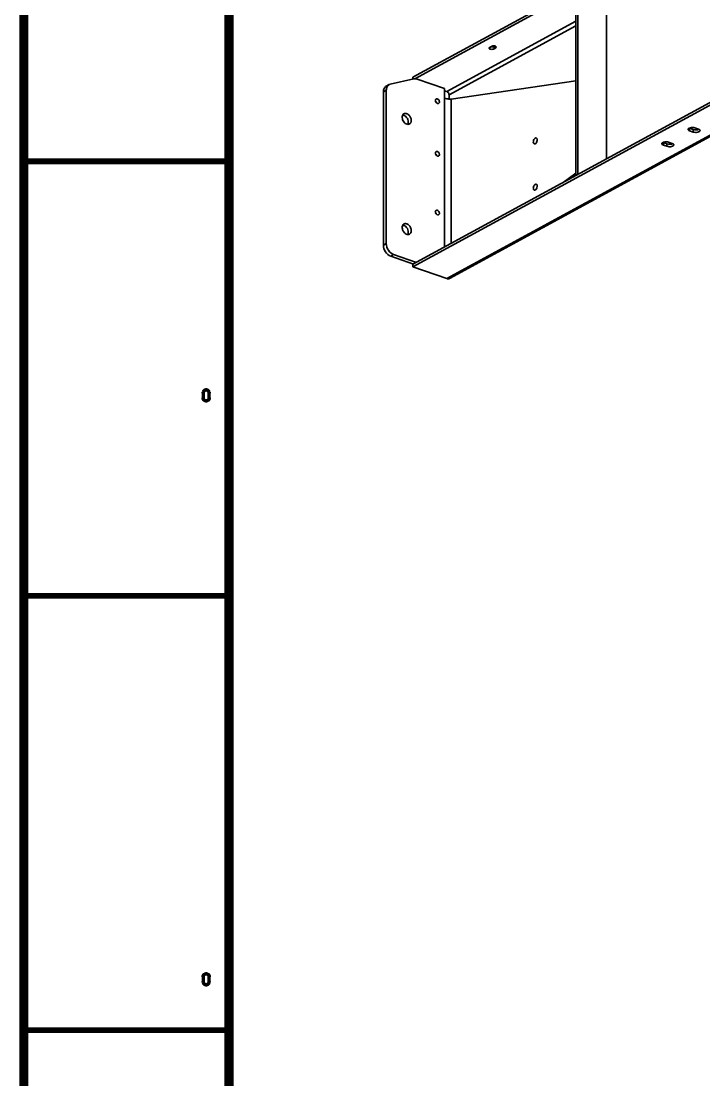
# Model space of a CAD drawing. Header units: millimetres. Extents: x 0 to 594, y 0 to 420.
# Drawn here: x 134.6 to 207.7, y 201.5 to 314.8 of the extents above; entities that cross this region are included whole.
import ezdxf

# ---------------------------------------------------------------- set-up
doc = ezdxf.new("R2010")
doc.units = ezdxf.units.MM

msp = doc.modelspace()

# ---------------------------------------------------------------- linework, layer by layer
at = {"color": 1, "lineweight": 70}
for p, q in [((134.58, 299.75), (134.58, 405)), ((134.88, 405), (134.88, 299.75)), ((156.83, 405), (156.83, 299.75)), ((157.13, 405), (157.13, 299.75)), ((135.18, 299.95), (135.18, 346.15)), ((156.53, 299.95), (156.53, 346.15)), ((134.58, 125.25), (134.58, 299.75)), ((134.88, 299.75), (134.58, 299.75)), ((134.88, 299.75), (134.58, 299.75)), ((134.88, 299.75), (134.88, 299.75)), ((134.88, 299.75), (134.88, 299.75)), ((134.88, 299.75), (134.88, 299.75)), ((134.88, 299.75), (134.88, 299.75)), ((134.88, 299.75), (134.88, 299.75)), ((134.88, 299.75), (134.88, 299.75)), ((134.88, 299.75), (134.89, 299.75)), ((134.88, 299.75), (134.88, 125.25)), ((134.89, 299.75), (134.88, 299.75)), ((134.88, 299.75), (134.88, 299.75)), ((134.88, 299.75), (134.88, 299.75)), ((134.88, 299.75), (134.88, 299.75)), ((134.88, 299.75), (134.88, 299.75)), ((134.88, 299.75), (134.88, 299.75)), ((134.88, 299.75), (134.88, 299.75)), ((134.89, 299.75), (134.89, 299.75)), ((134.89, 299.75), (134.9, 299.75)), ((134.9, 299.75), (134.89, 299.75)), ((134.89, 299.75), (134.89, 299.75)), ((134.9, 299.75), (134.9, 299.75)), ((134.9, 299.75), (134.91, 299.75)), ((134.91, 299.75), (134.9, 299.75)), ((134.9, 299.75), (134.9, 299.75)), ((134.91, 299.75), (134.91, 299.75)), ((134.91, 299.75), (134.92, 299.75)), ((134.92, 299.75), (134.91, 299.75)), ((134.91, 299.75), (134.91, 299.75)), ((134.92, 299.75), (134.93, 299.75)), ((134.93, 299.75), (134.92, 299.75)), ((134.93, 299.95), (156.78, 299.95)), ((134.93, 299.65), (134.93, 299.95)), ((156.78, 299.65), (134.93, 299.65)), ((135.18, 253.45), (135.18, 299.65)), ((156.53, 253.45), (156.53, 299.65)), ((156.78, 299.65), (156.78, 299.95)), ((156.78, 299.75), (156.78, 299.75)), ((156.78, 299.75), (156.79, 299.75)), ((156.79, 299.75), (156.78, 299.75)), ((156.78, 299.75), (156.78, 299.75)), ((156.79, 299.75), (156.79, 299.75)), ((156.79, 299.75), (156.8, 299.75)), ((156.8, 299.75), (156.79, 299.75)), ((156.79, 299.75), (156.79, 299.75)), ((156.8, 299.75), (156.8, 299.75)), ((156.8, 299.75), (156.81, 299.75)), ((156.81, 299.75), (156.8, 299.75)), ((156.8, 299.75), (156.8, 299.75)), ((156.81, 299.75), (156.81, 299.75)), ((156.81, 299.75), (156.82, 299.75)), ((156.82, 299.75), (156.81, 299.75)), ((156.81, 299.75), (156.81, 299.75)), ((156.82, 299.75), (156.82, 299.75)), ((156.82, 299.75), (156.82, 299.75)), ((156.82, 299.75), (156.82, 299.75)), ((156.82, 299.75), (156.82, 299.75)), ((156.82, 299.75), (156.82, 299.75)), ((156.82, 299.75), (156.83, 299.75)), ((156.83, 299.75), (156.82, 299.75)), ((156.82, 299.75), (156.82, 299.75)), ((156.82, 299.75), (156.82, 299.75)), ((156.82, 299.75), (156.82, 299.75)), ((156.82, 299.75), (156.82, 299.75)), ((156.82, 299.75), (156.82, 299.75)), ((156.83, 299.75), (157.13, 299.75)), ((156.83, 299.75), (156.83, 125.25)), ((157.13, 299.75), (156.83, 299.75)), ((157.13, 299.75), (157.13, 125.25)), ((154.05, 275.09), (154.04, 275)), ((154.04, 275), (154.05, 275.09)), ((154.04, 275), (154.04, 274.5)), ((154.04, 274.5), (154.05, 274.41)), ((154.05, 274.41), (154.04, 274.5)), ((154.09, 275.18), (154.05, 275.09)), ((154.05, 275.09), (154.09, 275.18)), ((154.05, 274.41), (154.09, 274.32)), ((154.09, 274.32), (154.05, 274.41)), ((154.16, 275.25), (154.09, 275.18)), ((154.09, 275.18), (154.16, 275.25)), ((154.09, 274.32), (154.16, 274.25)), ((154.16, 274.25), (154.09, 274.32)), ((154.24, 275.3), (154.16, 275.25)), ((154.16, 275.25), (154.24, 275.3)), ((154.16, 274.25), (154.24, 274.2)), ((154.24, 274.2), (154.16, 274.25)), ((154.33, 275.33), (154.24, 275.3)), ((154.24, 275.3), (154.33, 275.33)), ((154.42, 275.33), (154.33, 275.33)), ((154.33, 275.33), (154.42, 275.33)), ((154.51, 275.3), (154.42, 275.33)), ((154.42, 275.33), (154.51, 275.3)), ((154.59, 275.25), (154.51, 275.3)), ((154.51, 275.3), (154.59, 275.25)), ((154.51, 274.2), (154.59, 274.25)), ((154.59, 274.25), (154.51, 274.2)), ((154.66, 275.18), (154.59, 275.25)), ((154.59, 275.25), (154.66, 275.18)), ((154.59, 274.25), (154.66, 274.32)), ((154.66, 274.32), (154.59, 274.25)), ((154.7, 275.09), (154.66, 275.18)), ((154.66, 275.18), (154.7, 275.09)), ((154.66, 274.32), (154.7, 274.41)), ((154.7, 274.41), (154.66, 274.32)), ((154.71, 275), (154.7, 275.09)), ((154.7, 275.09), (154.71, 275)), ((154.7, 274.41), (154.71, 274.5)), ((154.71, 274.5), (154.7, 274.41)), ((154.71, 274.5), (154.71, 275)), ((154.24, 274.2), (154.33, 274.17)), ((154.33, 274.17), (154.24, 274.2)), ((154.33, 274.17), (154.42, 274.17)), ((154.42, 274.17), (154.33, 274.17)), ((154.42, 274.17), (154.51, 274.2)), ((154.51, 274.2), (154.42, 274.17)), ((134.93, 253.45), (156.78, 253.45)), ((134.93, 253.15), (134.93, 253.45)), ((156.78, 253.15), (134.93, 253.15)), ((135.18, 206.95), (135.18, 253.15)), ((156.53, 206.95), (156.53, 253.15)), ((156.78, 253.15), (156.78, 253.45)), ((154.05, 212.59), (154.04, 212.5)), ((154.04, 212.5), (154.05, 212.59)), ((154.04, 212.5), (154.04, 212)), ((154.04, 212), (154.05, 211.91)), ((154.05, 211.91), (154.04, 212)), ((154.09, 212.68), (154.05, 212.59)), ((154.05, 212.59), (154.09, 212.68)), ((154.05, 211.91), (154.09, 211.82)), ((154.09, 211.82), (154.05, 211.91)), ((154.16, 212.75), (154.09, 212.68)), ((154.09, 212.68), (154.16, 212.75)), ((154.24, 212.8), (154.16, 212.75)), ((154.16, 212.75), (154.24, 212.8)), ((154.33, 212.83), (154.24, 212.8)), ((154.24, 212.8), (154.33, 212.83)), ((154.42, 212.83), (154.33, 212.83)), ((154.33, 212.83), (154.42, 212.83)), ((154.51, 212.8), (154.42, 212.83)), ((154.42, 212.83), (154.51, 212.8)), ((154.59, 212.75), (154.51, 212.8)), ((154.51, 212.8), (154.59, 212.75)), ((154.66, 212.68), (154.59, 212.75)), ((154.59, 212.75), (154.66, 212.68)), ((154.7, 212.59), (154.66, 212.68)), ((154.66, 212.68), (154.7, 212.59)), ((154.66, 211.82), (154.7, 211.91)), ((154.7, 211.91), (154.66, 211.82)), ((154.71, 212.5), (154.7, 212.59)), ((154.7, 212.59), (154.71, 212.5)), ((154.7, 211.91), (154.71, 212)), ((154.71, 212), (154.7, 211.91)), ((154.71, 212), (154.71, 212.5)), ((154.09, 211.82), (154.16, 211.75)), ((154.16, 211.75), (154.09, 211.82)), ((154.16, 211.75), (154.24, 211.7)), ((154.24, 211.7), (154.16, 211.75)), ((154.24, 211.7), (154.33, 211.67)), ((154.33, 211.67), (154.24, 211.7)), ((154.33, 211.67), (154.42, 211.67)), ((154.42, 211.67), (154.33, 211.67)), ((154.42, 211.67), (154.51, 211.7)), ((154.51, 211.7), (154.42, 211.67)), ((154.51, 211.7), (154.59, 211.75)), ((154.59, 211.75), (154.51, 211.7)), ((154.59, 211.75), (154.66, 211.82)), ((154.66, 211.82), (154.59, 211.75)), ((134.93, 206.95), (156.78, 206.95)), ((134.93, 206.65), (134.93, 206.95)), ((156.78, 206.65), (134.93, 206.65)), ((135.18, 160.45), (135.18, 206.65)), ((156.53, 160.45), (156.53, 206.65)), ((156.78, 206.65), (156.78, 206.95))]:
    msp.add_line(p, q, dxfattribs=at)
at = {"color": 1, "lineweight": 35}
for p, q in [((176.51, 308.81), (242.26, 344.62)), ((242.26, 344.35), (176.72, 308.65)), ((176.51, 288.78), (242.26, 324.59)), ((176.51, 288.51), (242.26, 324.32)), ((245.89, 323.06), (180.14, 287.25)), ((180.43, 287.26), (246.18, 323.07)), ((193.96, 298.29), (193.96, 317.34)), ((194.15, 317.44), (194.15, 298.39)), ((197.24, 300.07), (197.24, 315.91)), ((180.14, 307.27), (193.96, 314.8)), ((180.38, 306.92), (193.96, 314.32)), ((184.69, 311.97), (184.67, 311.92)), ((184.67, 311.92), (184.68, 311.88)), ((184.68, 311.88), (184.72, 311.85)), ((184.74, 312), (184.69, 311.97)), ((184.72, 311.85), (184.79, 311.82)), ((184.92, 312.11), (184.74, 312)), ((184.79, 311.82), (184.87, 311.8)), ((184.95, 312.06), (184.86, 312.07)), ((184.87, 311.8), (184.96, 311.79)), ((184.99, 312.13), (184.92, 312.11)), ((185.05, 312.07), (184.95, 312.06)), ((184.96, 311.79), (185.05, 311.8)), ((185.07, 312.15), (184.99, 312.13)), ((185.13, 312.08), (185.05, 312.07)), ((185.05, 311.8), (185.14, 311.81)), ((185.17, 312.16), (185.07, 312.15)), ((185.2, 312.11), (185.13, 312.08)), ((185.14, 311.81), (185.2, 311.84)), ((185.26, 312.15), (185.17, 312.16)), ((185.27, 312.15), (185.2, 312.11)), ((185.2, 311.84), (185.2, 312.11)), ((185.2, 311.84), (185.39, 311.94)), ((185.34, 312.13), (185.26, 312.15)), ((185.4, 312.1), (185.34, 312.13)), ((185.39, 311.94), (185.39, 312.11)), ((185.39, 311.94), (185.44, 311.98)), ((185.44, 312.06), (185.4, 312.1)), ((185.46, 312.03), (185.44, 312.06)), ((185.44, 311.98), (185.46, 312.03)), ((174.09, 308.06), (176.62, 308.64)), ((176.51, 308.81), (176.51, 308.61)), ((176.62, 308.64), (176.7, 308.65)), ((176.7, 308.65), (176.79, 308.65)), ((176.79, 308.65), (176.88, 308.64)), ((176.88, 308.64), (176.97, 308.61)), ((176.97, 308.61), (179.91, 307.59)), ((193.96, 308.41), (180.61, 306.47)), ((173.35, 307.24), (173.66, 307.41)), ((173.36, 307.34), (173.35, 307.24)), ((173.35, 307.24), (173.35, 290.83)), ((173.37, 307.43), (173.36, 307.34)), ((173.4, 307.52), (173.37, 307.43)), ((173.43, 307.61), (173.4, 307.52)), ((173.47, 307.68), (173.43, 307.61)), ((173.53, 307.75), (173.47, 307.68)), ((173.59, 307.8), (173.53, 307.75)), ((173.65, 307.84), (173.59, 307.8)), ((173.96, 308.01), (173.65, 307.84)), ((173.72, 307.87), (173.65, 307.84)), ((173.66, 307.41), (173.67, 307.51)), ((173.66, 291), (173.66, 307.41)), ((173.67, 307.51), (173.68, 307.6)), ((173.68, 307.6), (173.71, 307.69)), ((173.71, 307.69), (173.74, 307.78)), ((173.78, 307.89), (173.72, 307.87)), ((173.74, 307.78), (173.79, 307.85)), ((173.79, 307.85), (173.84, 307.92)), ((173.84, 307.92), (173.9, 307.97)), ((173.9, 307.97), (173.96, 308.01)), ((173.96, 308.01), (174.03, 308.04)), ((174.03, 308.04), (174.09, 308.06)), ((179.91, 306.56), (179.91, 307.59)), ((179.91, 307.35), (180.14, 307.27)), ((180.14, 307.27), (180.19, 307.25)), ((180.19, 307.25), (180.23, 307.22)), ((180.23, 307.22), (180.27, 307.18)), ((180.27, 307.18), (180.31, 307.13)), ((180.31, 307.13), (180.34, 307.08)), ((180.34, 307.08), (180.36, 307.03)), ((178.91, 306.3), (178.92, 306.34)), ((178.92, 306.25), (178.91, 306.3)), ((178.92, 306.39), (178.94, 306.43)), ((178.92, 306.34), (178.92, 306.39)), ((178.96, 306.15), (178.92, 306.25)), ((178.99, 306.16), (178.92, 306.25)), ((178.94, 306.43), (178.97, 306.46)), ((179.02, 306.06), (178.96, 306.15)), ((178.97, 306.46), (179, 306.48)), ((179.02, 306.06), (178.99, 306.16)), ((179, 306.48), (179.05, 306.5)), ((179.06, 306.03), (179.02, 306.06)), ((179.05, 306.5), (179.11, 306.49)), ((179.1, 306), (179.06, 306.03)), ((179.14, 305.99), (179.1, 306)), ((179.11, 306.49), (179.17, 306.47)), ((179.19, 305.98), (179.14, 305.99)), ((179.17, 306.47), (179.22, 306.43)), ((179.22, 305.98), (179.19, 305.98)), ((179.22, 306.43), (179.27, 306.37)), ((179.26, 306), (179.22, 305.98)), ((179.29, 306.02), (179.26, 306)), ((179.27, 306.37), (179.31, 306.31)), ((179.32, 306.06), (179.29, 306.02)), ((179.31, 306.31), (179.33, 306.24)), ((179.34, 306.11), (179.32, 306.06)), ((179.33, 306.24), (179.34, 306.16)), ((179.34, 306.16), (179.34, 306.11)), ((179.95, 306.55), (179.91, 306.56)), ((179.91, 290.63), (179.91, 306.56)), ((180, 306.53), (179.95, 306.55)), ((180.06, 306.52), (180, 306.53)), ((180.11, 306.51), (180.06, 306.52)), ((180.16, 306.5), (180.11, 306.51)), ((180.22, 306.49), (180.16, 306.5)), ((180.28, 306.48), (180.22, 306.49)), ((180.33, 306.47), (180.28, 306.48)), ((180.39, 306.47), (180.33, 306.47)), ((180.36, 307.03), (180.37, 306.97)), ((180.37, 306.97), (180.38, 306.92)), ((180.38, 306.92), (180.38, 306.47)), ((180.44, 306.47), (180.39, 306.47)), ((180.49, 306.46), (180.44, 306.47)), ((180.53, 306.46), (180.49, 306.46)), ((180.57, 306.47), (180.53, 306.46)), ((180.61, 306.47), (180.57, 306.47)), ((180.61, 306.47), (180.61, 291.01)), ((175.42, 304.77), (175.48, 304.84)), ((175.48, 304.84), (175.55, 304.89)), ((175.55, 304.89), (175.61, 304.92)), ((175.61, 304.92), (175.67, 304.93)), ((175.67, 304.93), (175.73, 304.93)), ((175.73, 304.93), (175.8, 304.92)), ((175.8, 304.92), (175.87, 304.9)), ((175.87, 304.9), (175.93, 304.87)), ((175.93, 304.87), (176, 304.83)), ((176, 304.83), (176.06, 304.78)), ((175.36, 304.58), (175.39, 304.68)), ((175.36, 304.48), (175.36, 304.58)), ((175.38, 304.36), (175.36, 304.48)), ((175.41, 304.25), (175.38, 304.36)), ((175.39, 304.68), (175.42, 304.77)), ((175.46, 304.13), (175.41, 304.25)), ((175.53, 304.74), (175.42, 304.76)), ((175.53, 304.03), (175.46, 304.13)), ((175.64, 304.69), (175.53, 304.74)), ((175.61, 303.94), (175.53, 304.03)), ((175.69, 303.87), (175.61, 303.94)), ((175.74, 304.61), (175.64, 304.69)), ((175.79, 303.81), (175.69, 303.87)), ((175.84, 304.51), (175.74, 304.61)), ((175.88, 303.77), (175.79, 303.81)), ((175.92, 304.4), (175.84, 304.51)), ((175.98, 303.76), (175.88, 303.77)), ((175.98, 304.27), (175.92, 304.4)), ((175.97, 303.76), (175.99, 303.81)), ((176.01, 304.14), (175.98, 304.27)), ((176.07, 303.77), (175.98, 303.76)), ((175.99, 303.81), (176.01, 303.87)), ((176.02, 304), (176.01, 304.14)), ((176.01, 303.87), (176.02, 304)), ((176.06, 304.78), (176.12, 304.72)), ((176.15, 303.8), (176.07, 303.77)), ((176.12, 304.72), (176.18, 304.65)), ((176.23, 303.86), (176.15, 303.8)), ((176.18, 304.65), (176.22, 304.58)), ((176.22, 304.58), (176.26, 304.5)), ((176.29, 303.94), (176.23, 303.86)), ((176.26, 304.5), (176.29, 304.42)), ((176.29, 304.42), (176.32, 304.34)), ((176.32, 304.05), (176.29, 303.94)), ((176.32, 304.34), (176.33, 304.25)), ((176.34, 304.17), (176.32, 304.05)), ((176.33, 304.25), (176.34, 304.17)), ((205.97, 303.25), (205.96, 303.23)), ((205.96, 303.23), (205.97, 303.18)), ((205.98, 303.28), (205.97, 303.25)), ((205.97, 303.18), (206.01, 303.14)), ((206.03, 303.33), (205.98, 303.28)), ((206.01, 303.14), (206.06, 303.11)), ((206.11, 303.37), (206.03, 303.33)), ((206.06, 303.11), (206.13, 303.07)), ((206.13, 303.34), (206.09, 303.36)), ((206.22, 303.4), (206.11, 303.37)), ((206.52, 303.21), (206.13, 303.34)), ((206.13, 303.34), (206.13, 303.07)), ((206.13, 303.07), (206.52, 302.94)), ((206.34, 303.42), (206.22, 303.4)), ((206.46, 303.42), (206.34, 303.42)), ((206.58, 303.41), (206.46, 303.42)), ((206.67, 303.17), (206.52, 303.21)), ((206.52, 303.21), (206.52, 302.94)), ((206.52, 302.94), (206.63, 302.91)), ((206.69, 303.38), (206.58, 303.41)), ((206.63, 302.91), (206.75, 302.9)), ((206.83, 303.17), (206.67, 303.17)), ((207.08, 303.24), (206.69, 303.38)), ((206.75, 302.9), (206.88, 302.9)), ((206.99, 303.18), (206.83, 303.17)), ((206.88, 302.9), (207, 302.91)), ((207.07, 303.2), (206.99, 303.18)), ((207, 302.91), (207.1, 302.95)), ((207.13, 303.23), (207.07, 303.2)), ((207.15, 303.21), (207.08, 303.24)), ((207.1, 302.95), (207.18, 302.99)), ((207.21, 303.18), (207.15, 303.21)), ((207.18, 302.99), (207.23, 303.04)), ((207.24, 303.13), (207.21, 303.18)), ((207.23, 303.04), (207.25, 303.06)), ((207.25, 303.09), (207.24, 303.13)), ((207.25, 303.06), (207.25, 303.09)), ((189.4, 301.88), (189.41, 301.96)), ((189.41, 301.8), (189.4, 301.88)), ((189.41, 301.96), (189.43, 302.04)), ((189.42, 301.74), (189.41, 301.8)), ((189.46, 301.7), (189.42, 301.74)), ((189.43, 302.04), (189.46, 302.13)), ((189.46, 302.13), (189.51, 302.2)), ((189.5, 301.67), (189.46, 301.7)), ((189.53, 301.67), (189.5, 301.67)), ((189.51, 302.2), (189.56, 302.26)), ((189.57, 301.67), (189.53, 301.67)), ((189.56, 302.26), (189.61, 302.29)), ((189.61, 301.69), (189.57, 301.67)), ((189.61, 302.29), (189.67, 302.31)), ((189.66, 301.72), (189.61, 301.69)), ((189.69, 301.76), (189.66, 301.72)), ((189.67, 302.31), (189.72, 302.31)), ((189.73, 301.81), (189.69, 301.76)), ((189.72, 302.31), (189.75, 302.29)), ((189.79, 301.93), (189.73, 301.81)), ((189.75, 302.29), (189.78, 302.26)), ((189.78, 302.26), (189.8, 302.22)), ((189.81, 302.05), (189.79, 301.93)), ((189.8, 302.22), (189.81, 302.17)), ((189.81, 302.17), (189.82, 302.11)), ((189.82, 302.11), (189.81, 302.05)), ((203.16, 301.72), (203.15, 301.7)), ((203.15, 301.7), (203.16, 301.65)), ((203.17, 301.75), (203.16, 301.72)), ((203.16, 301.65), (203.2, 301.61)), ((203.22, 301.8), (203.17, 301.75)), ((203.2, 301.61), (203.25, 301.57)), ((203.3, 301.84), (203.22, 301.8)), ((203.25, 301.57), (203.32, 301.54)), ((203.32, 301.81), (203.27, 301.83)), ((203.41, 301.87), (203.3, 301.84)), ((203.71, 301.68), (203.32, 301.81)), ((203.32, 301.81), (203.32, 301.54)), ((203.32, 301.54), (203.71, 301.41)), ((203.53, 301.89), (203.41, 301.87)), ((203.65, 301.89), (203.53, 301.89)), ((203.77, 301.88), (203.65, 301.89)), ((203.86, 301.64), (203.71, 301.68)), ((203.71, 301.68), (203.71, 301.41)), ((203.88, 301.85), (203.77, 301.88)), ((204.02, 301.63), (203.86, 301.64)), ((204.27, 301.71), (203.88, 301.85)), ((204.18, 301.65), (204.02, 301.63)), ((204.25, 301.67), (204.18, 301.65)), ((204.32, 301.7), (204.25, 301.67)), ((204.34, 301.68), (204.27, 301.71)), ((204.29, 301.41), (204.37, 301.46)), ((204.4, 301.65), (204.34, 301.68)), ((204.37, 301.46), (204.42, 301.51)), ((204.43, 301.6), (204.4, 301.65)), ((204.42, 301.51), (204.44, 301.53)), ((204.44, 301.56), (204.43, 301.6)), ((204.44, 301.53), (204.44, 301.56)), ((178.91, 300.67), (178.92, 300.72)), ((178.92, 300.62), (178.91, 300.67)), ((178.92, 300.76), (178.94, 300.8)), ((178.92, 300.72), (178.92, 300.76)), ((178.96, 300.52), (178.92, 300.62)), ((178.99, 300.54), (178.92, 300.62)), ((178.94, 300.8), (178.97, 300.83)), ((179.02, 300.44), (178.96, 300.52)), ((178.97, 300.83), (179, 300.86)), ((179.02, 300.43), (178.99, 300.54)), ((179, 300.86), (179.05, 300.87)), ((179.06, 300.4), (179.02, 300.44)), ((179.05, 300.87), (179.11, 300.87)), ((179.1, 300.38), (179.06, 300.4)), ((179.14, 300.36), (179.1, 300.38)), ((179.11, 300.87), (179.17, 300.84)), ((179.19, 300.36), (179.14, 300.36)), ((179.17, 300.84), (179.22, 300.8)), ((179.22, 300.36), (179.19, 300.36)), ((179.22, 300.8), (179.27, 300.75)), ((179.26, 300.37), (179.22, 300.36)), ((179.29, 300.4), (179.26, 300.37)), ((179.27, 300.75), (179.31, 300.68)), ((179.32, 300.44), (179.29, 300.4)), ((179.31, 300.68), (179.33, 300.61)), ((179.34, 300.49), (179.32, 300.44)), ((179.33, 300.61), (179.34, 300.54)), ((179.34, 300.54), (179.34, 300.49)), ((203.71, 301.41), (203.82, 301.38)), ((203.82, 301.38), (203.94, 301.37)), ((203.94, 301.37), (204.07, 301.37)), ((204.07, 301.37), (204.19, 301.38)), ((204.19, 301.38), (204.29, 301.41)), ((192.6, 297.54), (193.96, 298.52)), ((189.4, 296.93), (189.41, 297.01)), ((189.41, 296.85), (189.4, 296.93)), ((189.41, 297.01), (189.43, 297.09)), ((189.43, 297.09), (189.46, 297.18)), ((189.46, 297.18), (189.51, 297.25)), ((189.51, 297.25), (189.56, 297.31)), ((189.56, 297.31), (189.61, 297.34)), ((189.61, 297.34), (189.67, 297.36)), ((189.67, 297.36), (189.72, 297.36)), ((189.72, 297.36), (189.75, 297.34)), ((189.79, 296.98), (189.73, 296.86)), ((189.75, 297.34), (189.78, 297.31)), ((189.78, 297.31), (189.8, 297.27)), ((189.81, 297.1), (189.79, 296.98)), ((189.8, 297.27), (189.81, 297.22)), ((189.81, 297.22), (189.82, 297.16)), ((189.82, 297.16), (189.81, 297.1)), ((189.42, 296.79), (189.41, 296.85)), ((189.46, 296.75), (189.42, 296.79)), ((189.5, 296.72), (189.46, 296.75)), ((189.53, 296.72), (189.5, 296.72)), ((189.57, 296.72), (189.53, 296.72)), ((189.61, 296.74), (189.57, 296.72)), ((189.66, 296.77), (189.61, 296.74)), ((189.69, 296.81), (189.66, 296.77)), ((189.73, 296.86), (189.69, 296.81)), ((178.91, 294.37), (178.92, 294.42)), ((178.92, 294.32), (178.91, 294.37)), ((178.92, 294.46), (178.94, 294.5)), ((178.92, 294.42), (178.92, 294.46)), ((178.96, 294.22), (178.92, 294.32)), ((178.99, 294.24), (178.92, 294.32)), ((178.94, 294.5), (178.97, 294.53)), ((179.02, 294.14), (178.96, 294.22)), ((178.97, 294.53), (179, 294.55)), ((179.02, 294.13), (178.99, 294.24)), ((179, 294.55), (179.05, 294.57)), ((179.06, 294.1), (179.02, 294.14)), ((179.05, 294.57), (179.11, 294.57)), ((179.1, 294.08), (179.06, 294.1)), ((179.14, 294.06), (179.1, 294.08)), ((179.11, 294.57), (179.17, 294.54)), ((179.19, 294.05), (179.14, 294.06)), ((179.17, 294.54), (179.22, 294.5)), ((179.22, 294.06), (179.19, 294.05)), ((179.22, 294.5), (179.27, 294.45)), ((179.26, 294.07), (179.22, 294.06)), ((179.29, 294.1), (179.26, 294.07)), ((179.27, 294.45), (179.31, 294.38)), ((179.32, 294.14), (179.29, 294.1)), ((179.31, 294.38), (179.33, 294.31)), ((179.34, 294.18), (179.32, 294.14)), ((179.33, 294.31), (179.34, 294.24)), ((179.34, 294.24), (179.34, 294.18)), ((175.36, 292.79), (175.39, 292.89)), ((175.36, 292.68), (175.36, 292.79)), ((175.38, 292.57), (175.36, 292.68)), ((175.41, 292.46), (175.38, 292.57)), ((175.39, 292.89), (175.42, 292.98)), ((175.46, 292.34), (175.41, 292.46)), ((175.42, 292.98), (175.48, 293.05)), ((175.53, 292.95), (175.42, 292.97)), ((175.48, 293.05), (175.55, 293.1)), ((175.64, 292.9), (175.53, 292.95)), ((175.55, 293.1), (175.61, 293.13)), ((175.61, 293.13), (175.67, 293.14)), ((175.74, 292.82), (175.64, 292.9)), ((175.67, 293.14), (175.73, 293.14)), ((175.73, 293.14), (175.8, 293.13)), ((175.84, 292.72), (175.74, 292.82)), ((175.8, 293.13), (175.87, 293.11)), ((175.92, 292.61), (175.84, 292.72)), ((175.87, 293.11), (175.93, 293.08)), ((175.98, 292.48), (175.92, 292.61)), ((175.93, 293.08), (176, 293.04)), ((176.01, 292.34), (175.98, 292.48)), ((176, 293.04), (176.06, 292.98)), ((176.06, 292.98), (176.12, 292.92)), ((176.12, 292.92), (176.18, 292.86)), ((176.18, 292.86), (176.22, 292.78)), ((176.22, 292.78), (176.26, 292.71)), ((176.26, 292.71), (176.29, 292.63)), ((176.29, 292.63), (176.32, 292.55)), ((176.32, 292.55), (176.33, 292.46)), ((176.34, 292.38), (176.32, 292.26)), ((176.33, 292.46), (176.34, 292.38)), ((175.53, 292.24), (175.46, 292.34)), ((175.61, 292.15), (175.53, 292.24)), ((175.69, 292.07), (175.61, 292.15)), ((175.79, 292.02), (175.69, 292.07)), ((175.88, 291.98), (175.79, 292.02)), ((175.98, 291.97), (175.88, 291.98)), ((175.97, 291.97), (175.99, 292.02)), ((176.07, 291.97), (175.98, 291.97)), ((175.99, 292.02), (176.01, 292.08)), ((176.02, 292.21), (176.01, 292.34)), ((176.01, 292.08), (176.02, 292.21)), ((176.15, 292.01), (176.07, 291.97)), ((176.23, 292.07), (176.15, 292.01)), ((176.29, 292.15), (176.23, 292.07)), ((176.32, 292.26), (176.29, 292.15)), ((173.66, 291), (173.35, 290.83)), ((173.35, 290.83), (173.37, 290.65)), ((173.37, 290.65), (173.41, 290.46)), ((173.41, 290.46), (173.48, 290.28)), ((173.48, 290.28), (173.58, 290.11)), ((173.58, 290.11), (173.7, 289.96)), ((173.68, 290.82), (173.66, 291)), ((173.72, 290.63), (173.68, 290.82)), ((173.79, 290.45), (173.72, 290.63)), ((173.89, 290.28), (173.79, 290.45)), ((174.01, 290.13), (173.89, 290.28)), ((174.14, 290), (174.01, 290.13)), ((173.7, 289.96), (173.83, 289.83)), ((173.83, 289.83), (173.98, 289.73)), ((173.98, 289.73), (174.13, 289.66)), ((174.13, 289.66), (174.44, 289.83)), ((174.13, 289.66), (176.56, 288.81)), ((174.29, 289.9), (174.14, 290)), ((174.44, 289.83), (174.29, 289.9)), ((176.88, 288.98), (174.44, 289.83)), ((176.51, 288.51), (176.51, 288.78)), ((180.14, 287.25), (176.51, 288.51)), ((180.22, 287.23), (180.14, 287.25)), ((180.3, 287.22), (180.22, 287.23)), ((180.37, 287.23), (180.3, 287.22)), ((180.43, 287.26), (180.37, 287.23))]:
    msp.add_line(p, q, dxfattribs=at)

doc.saveas('drawing.dxf')
